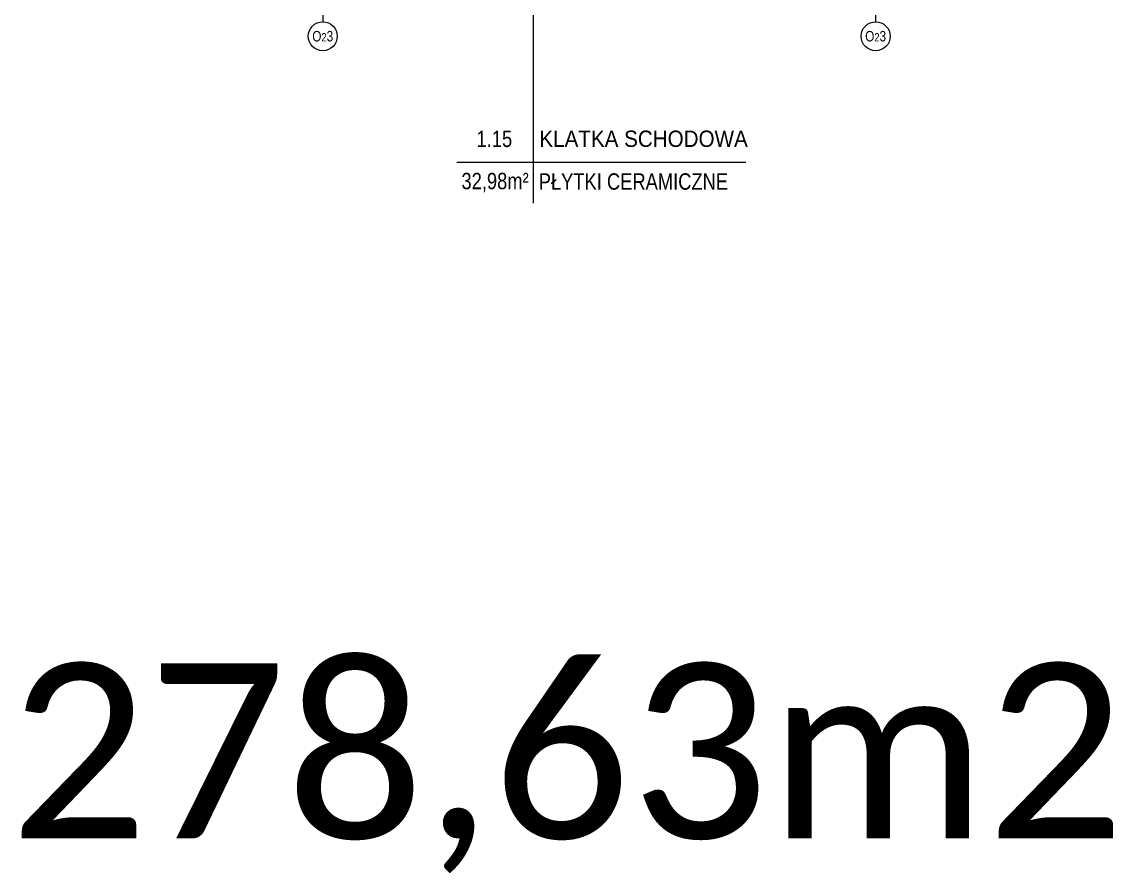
# Model space of a CAD drawing. Header units: millimetres. Extents: x -18485 to 40303, y -22087 to 35064.
# Drawn here: x 3994 to 5553, y 13778 to 14995 of the extents above; entities that cross this region are included whole.
import ezdxf

# ---------------------------------------------------------------- set-up
doc = ezdxf.new("R2010")
doc.units = ezdxf.units.MM
doc.layers.get('0').update_dxf_attribs({"lineweight": 25})
doc.layers.add('05-03_opis', color=10, linetype='Continuous', lineweight=5)
doc.styles.add('ariel', font='arial.ttf', dxfattribs={"width": 0.8})
doc.styles.get("Standard").update_dxf_attribs({"font": 'txt.shx'})

msp = doc.modelspace()

# ---------------------------------------------------------------- linework, layer by layer
at = {"layer": '05-03_opis'}
for p, q in [((4724.4, 15359.5), (4724.4, 14735.9)), ((4615.5, 14794.2), (5028.5, 14794.2))]:
    msp.add_line(p, q, dxfattribs=at)
at = {"layer": '05-03_opis', "lineweight": 0}
for p, q in [((4423.8, 15217.1), (4423.8, 14995)), ((5213.8, 15217.1), (5213.8, 14995))]:
    msp.add_line(p, q, dxfattribs=at)
for centre in [(4423.8, 14974.3), (5213.8, 14974.3)]:
    msp.add_circle(centre, 20.7, dxfattribs=at)

# ---------------------------------------------------------------- texts
at = {"insert": (3976.3, 14078.1), "char_height": 2.5, "width": 3076.14, "attachment_point": 1}
msp.add_mtext('{\\fCalibri|b0|i0|c0|p34;\\H100x;278,63m2}', dxfattribs=at)
at = {"layer": '05-03_opis', "lineweight": 0, "char_height": 15, "width": 75.194, "attachment_point": 5, "style": 'ariel'}
for insert in [(4423.8, 14974.3), (5213.8, 14974.3)]:
    msp.add_mtext('O{\\H0.8x;2}3', dxfattribs=dict(at, insert=insert))
at = {"layer": '05-03_opis', "char_height": 23.423, "style": 'ariel'}
for s, insert, width, attachment_point in [('{\\fArial|b0|i0|c238|p34;1.15}', (4669, 14827.6), 108.913, 5), ('\\W0.9;{\\fArial|b0|i0|c238|p34;KLATKA SCHODOWA}', (4733.3, 14827.7), 356.637, 4), ('{\\fArial|b0|i0|c238|p34;32,98m²}', (4670, 14765.3), 108.913, 5), ('{\\fArial|b0|i0|c238|p34;PŁYTKI CERAMICZNE}', (4732.4, 14766.6), 322.789, 4)]:
    msp.add_mtext(s, dxfattribs=dict(at, insert=insert, width=width, attachment_point=attachment_point))

doc.saveas('drawing.dxf')
